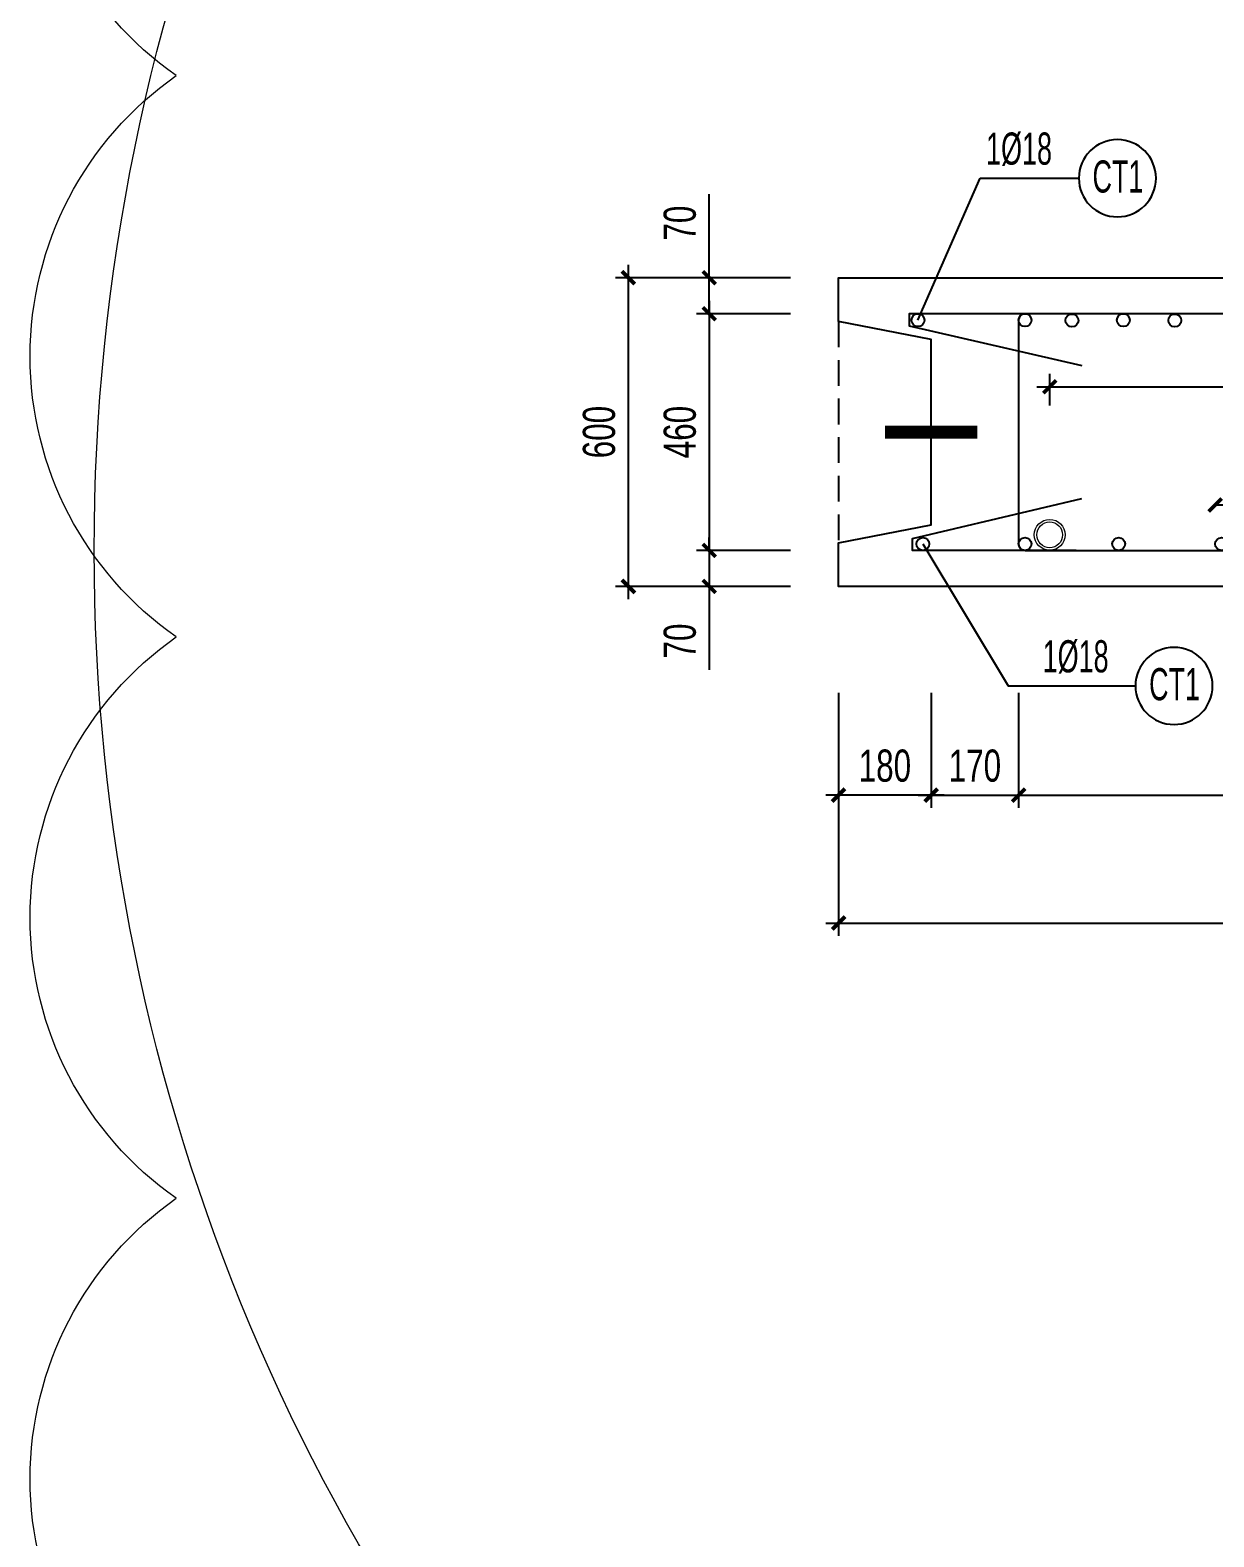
# Model space of a CAD drawing. Header units: millimetres. Extents: x -147841 to 368790, y -162721 to 84261.
# Drawn here: x 249969 to 252270, y -106450 to -103522 of the extents above; entities that cross this region are included whole.
import ezdxf
from ezdxf.enums import TextEntityAlignment as Align

# ---------------------------------------------------------------- set-up
doc = ezdxf.new("R2010")
doc.units = ezdxf.units.MM
doc.header["$LTSCALE"] = 1000
doc.header["$MEASUREMENT"] = 0
doc.header["$PDMODE"] = 1
doc.header["$PDSIZE"] = -10
doc.linetypes.add('DASHED', pattern=[0.75, 0.5, -0.25])
doc.layers.get('0').update_dxf_attribs({"linetype": 'CONTINUOUS', "lineweight": 18})
doc.layers.get('DEFPOINTS').update_dxf_attribs({"color": 5, "linetype": 'CONTINUOUS', "lineweight": 18})
doc.layers.add('0-THAY', color=7, linetype='CONTINUOUS', lineweight=18)
doc.layers.add('ccu11-Dim', color=8, linetype='CONTINUOUS', lineweight=18)
for name, color, linetype in [('ccu11-Khuat', 9, 'DASHED'), ('ccu11-Manh', 8, 'CONTINUOUS'), ('ccu11-Thep', 4, 'CONTINUOUS'), ('ccu11-Thepdai', 6, 'CONTINUOUS'), ('KC-Cotthep', 8, 'CONTINUOUS'), ('KC-Dim', 8, 'CONTINUOUS'), ('KC-Manh', 8, 'CONTINUOUS'), ('KC-Thay', 7, 'CONTINUOUS')]:
    doc.layers.add(name, color=color, linetype=linetype)
doc.styles.add('ARIAL', font='arial.ttf', dxfattribs={"width": 0.7})
doc.styles.add('ccu11-dim', font='vnsimli.shx', dxfattribs={"width": 0.65, "bigfont": 'bigfont.shx'})
doc.dimstyles.new('2.5-25', dxfattribs={"dimscale": 25, "dimtxt": 2.5, "dimasz": 1, "dimexe": 1, "dimexo": 2, "dimgap": 1, "dimtad": 1, "dimdec": 1, "dimrnd": 5, "dimdsep": 46, "dimtxsty": 'ARIAL', "dimblk": 'ARCHTICK', "dimcen": -1, "dimdle": 1, "dimclrd": 256, "dimclre": 256, "dimclrt": 3, "dimadec": 0, "dimazin": 2, "dimtfac": 0.1, "dimtdec": 1, "dimtmove": 0, "dimatfit": 1, "dimldrblk": 'ARCHTICK', "dimfxl": 1, "dimtvp": 0.833333, "dimtfill": 1, "dimtolj": 1, "dimtzin": 12, "dimarcsym": 0})
doc.dimstyles.new('ccu11-100x4', dxfattribs={"dimscale": 100, "dimtxt": 2.5, "dimasz": 1, "dimexe": 1, "dimexo": 2, "dimgap": 1, "dimtad": 1, "dimdec": 0, "dimlfac": 0.25, "dimdsep": 46, "dimtxsty": 'ccu11-dim', "dimblk": 'ARCHTICK', "dimcen": -1, "dimdle": 1, "dimclrd": 256, "dimclre": 256, "dimclrt": 31, "dimadec": 0, "dimazin": 2, "dimtfac": 0.1, "dimtdec": 0, "dimtmove": 0, "dimatfit": 1, "dimldrblk": 'ARCHTICK', "dimfxl": 1, "dimtvp": 0.833333, "dimtolj": 1, "dimtzin": 12, "dimarcsym": 0})

# ---------------------------------------------------------------- blocks, each defined once
blk = doc.blocks.new('_ARCHTICK')
at = {"color": 0, "linetype": 'ByBlock', "const_width": 0.3}
blk.add_lwpolyline([(-0.5, -0.5), (0.5, 0.5)], dxfattribs=at)
blk = doc.blocks.new('*D452')
at = {"layer": 'DEFPOINTS', "color": 0, "linetype": 'ByBlock', "ltscale": 30, "transparency": 16777216}
for p in [(251540.6, -104759.7), (251720.6, -104759.7), (251540.6, -105008.4)]:
    blk.add_point(p, dxfattribs=at)
at = {"layer": 'KC-Dim', "linetype": 'ByBlock', "lineweight": -2, "ltscale": 30, "transparency": 16777216}
for p, q in [((251540.6, -104809.7), (251540.6, -105033.4)), ((251720.6, -104809.7), (251720.6, -105033.4)), ((251745.6, -105008.4), (251515.6, -105008.4))]:
    blk.add_line(p, q, dxfattribs=at)
at = {"layer": 'KC-Dim', "linetype": 'ByBlock', "lineweight": -2, "ltscale": 30, "transparency": 16777216, "xscale": 25, "yscale": 25, "zscale": 25, "rotation": 180}
blk.add_blockref('_ARCHTICK', (251540.6, -105008.4), dxfattribs=at)
at = {"layer": 'KC-Dim', "linetype": 'ByBlock', "lineweight": -2, "ltscale": 30, "transparency": 16777216, "xscale": 25, "yscale": 25, "zscale": 25}
blk.add_blockref('_ARCHTICK', (251720.6, -105008.4), dxfattribs=at)
at = {"layer": 'KC-Dim', "color": 3, "linetype": 'ByBlock', "ltscale": 30, "transparency": 16777216, "insert": (251630.6, -104951.5), "char_height": 62.5, "attachment_point": 5, "style": 'ARIAL', "bg_fill": 3, "box_fill_scale": 1.25, "bg_fill_color": 256, "bg_fill_true_color": 13158600, "bg_fill_transparency": 0}
blk.add_mtext('\\A1;180', dxfattribs=at)
blk = doc.blocks.new('*D453')
at = {"layer": 'DEFPOINTS', "color": 0, "linetype": 'ByBlock', "ltscale": 30, "transparency": 16777216}
for p in [(251720.6, -104759.7), (251890.6, -104759.7), (251890.6, -105008.4)]:
    blk.add_point(p, dxfattribs=at)
at = {"layer": 'KC-Dim', "linetype": 'ByBlock', "lineweight": -2, "ltscale": 30, "transparency": 16777216}
for p, q in [((251720.6, -104809.7), (251720.6, -105033.4)), ((251890.6, -104809.7), (251890.6, -105033.4)), ((251695.6, -105008.4), (251915.6, -105008.4))]:
    blk.add_line(p, q, dxfattribs=at)
at = {"layer": 'KC-Dim', "linetype": 'ByBlock', "lineweight": -2, "ltscale": 30, "transparency": 16777216, "xscale": 25, "yscale": 25, "zscale": 25, "rotation": 180}
blk.add_blockref('_ARCHTICK', (251720.6, -105008.4), dxfattribs=at)
at = {"layer": 'KC-Dim', "linetype": 'ByBlock', "lineweight": -2, "ltscale": 30, "transparency": 16777216, "xscale": 25, "yscale": 25, "zscale": 25}
blk.add_blockref('_ARCHTICK', (251890.6, -105008.4), dxfattribs=at)
at = {"layer": 'KC-Dim', "color": 3, "linetype": 'ByBlock', "ltscale": 30, "transparency": 16777216, "insert": (251805.6, -104951.5), "char_height": 62.5, "attachment_point": 5, "style": 'ARIAL', "bg_fill": 3, "box_fill_scale": 1.25, "bg_fill_color": 256, "bg_fill_true_color": 13158600, "bg_fill_transparency": 0}
blk.add_mtext('\\A1;170', dxfattribs=at)
blk = doc.blocks.new('*D454')
at = {"layer": 'DEFPOINTS', "color": 0, "linetype": 'ByBlock', "ltscale": 30, "transparency": 16777216}
for p in [(251132, -104002.8), (251497, -104002.8), (251497, -104602.8)]:
    blk.add_point(p, dxfattribs=at)
at = {"layer": 'KC-Dim', "linetype": 'ByBlock', "lineweight": -2, "ltscale": 30, "transparency": 16777216}
for p, q in [((251132, -104627.8), (251132, -103977.8)), ((251447, -104002.8), (251107, -104002.8)), ((251447, -104602.8), (251107, -104602.8))]:
    blk.add_line(p, q, dxfattribs=at)
at = {"layer": 'KC-Dim', "linetype": 'ByBlock', "lineweight": -2, "ltscale": 30, "transparency": 16777216, "xscale": 25, "yscale": 25, "zscale": 25}
for p, rotation in [((251132, -104002.8), 90), ((251132, -104602.8), 270)]:
    blk.add_blockref('_ARCHTICK', p, dxfattribs=dict(at, rotation=rotation))
at = {"layer": 'KC-Dim', "color": 3, "linetype": 'ByBlock', "ltscale": 30, "transparency": 16777216, "insert": (251075.1, -104302.8), "char_height": 62.5, "attachment_point": 5, "rotation": 90, "style": 'ARIAL', "bg_fill": 3, "box_fill_scale": 1.25, "bg_fill_color": 256, "bg_fill_true_color": 13158600, "bg_fill_transparency": 0}
blk.add_mtext('\\A1;600', dxfattribs=at)
blk = doc.blocks.new('*D455')
at = {"layer": 'DEFPOINTS', "color": 0, "linetype": 'ByBlock', "ltscale": 30, "transparency": 16777216}
for p in [(251497, -104072.8), (251289.2, -104532.8), (251497, -104532.8)]:
    blk.add_point(p, dxfattribs=at)
at = {"layer": 'KC-Dim', "linetype": 'ByBlock', "lineweight": -2, "ltscale": 30, "transparency": 16777216}
for p, q in [((251289.2, -104047.8), (251289.2, -104557.8)), ((251447, -104072.8), (251264.2, -104072.8)), ((251447, -104532.8), (251264.2, -104532.8))]:
    blk.add_line(p, q, dxfattribs=at)
at = {"layer": 'KC-Dim', "linetype": 'ByBlock', "lineweight": -2, "ltscale": 30, "transparency": 16777216, "xscale": 25, "yscale": 25, "zscale": 25}
for p, rotation in [((251289.2, -104072.8), 90), ((251289.2, -104532.8), 270)]:
    blk.add_blockref('_ARCHTICK', p, dxfattribs=dict(at, rotation=rotation))
at = {"layer": 'KC-Dim', "color": 3, "linetype": 'ByBlock', "ltscale": 30, "transparency": 16777216, "insert": (251232.2, -104302.8), "char_height": 62.5, "attachment_point": 5, "rotation": 90, "style": 'ARIAL', "bg_fill": 3, "box_fill_scale": 1.25, "bg_fill_color": 256, "bg_fill_true_color": 13158600, "bg_fill_transparency": 0}
blk.add_mtext('\\A1;460', dxfattribs=at)
blk = doc.blocks.new('*D456')
at = {"layer": 'DEFPOINTS', "color": 0, "linetype": 'ByBlock', "ltscale": 30, "transparency": 16777216}
for p in [(251289.2, -104002.8), (251497, -104002.8), (251497, -104072.8)]:
    blk.add_point(p, dxfattribs=at)
at = {"layer": 'KC-Dim', "linetype": 'ByBlock', "lineweight": -2, "ltscale": 30, "transparency": 16777216}
for p, q in [((251289.2, -104002.8), (251289.2, -103840.6)), ((251447, -104002.8), (251264.2, -104002.8)), ((251289.2, -104072.8), (251289.2, -104002.8)), ((251447, -104072.8), (251264.2, -104072.8)), ((251289.2, -104072.8), (251289.2, -104097.8))]:
    blk.add_line(p, q, dxfattribs=at)
at = {"layer": 'KC-Dim', "linetype": 'ByBlock', "lineweight": -2, "ltscale": 30, "transparency": 16777216, "xscale": 25, "yscale": 25, "zscale": 25}
for p, rotation in [((251289.2, -104002.8), 270), ((251289.2, -104072.8), 90)]:
    blk.add_blockref('_ARCHTICK', p, dxfattribs=dict(at, rotation=rotation))
at = {"layer": 'KC-Dim', "color": 3, "linetype": 'ByBlock', "ltscale": 30, "transparency": 16777216, "insert": (251232.2, -103896.7), "char_height": 62.5, "attachment_point": 5, "rotation": 90, "style": 'ARIAL', "bg_fill": 3, "box_fill_scale": 1.25, "bg_fill_color": 256, "bg_fill_true_color": 13158600, "bg_fill_transparency": 0}
blk.add_mtext('\\A1;70', dxfattribs=at)
blk = doc.blocks.new('*D457')
at = {"layer": 'DEFPOINTS', "color": 0, "linetype": 'ByBlock', "ltscale": 30, "transparency": 16777216}
for p in [(251497, -104532.8), (251289.2, -104602.8), (251497, -104602.8)]:
    blk.add_point(p, dxfattribs=at)
at = {"layer": 'KC-Dim', "linetype": 'ByBlock', "lineweight": -2, "ltscale": 30, "transparency": 16777216}
for p, q in [((251289.2, -104532.8), (251289.2, -104507.8)), ((251447, -104532.8), (251264.2, -104532.8)), ((251289.2, -104532.8), (251289.2, -104602.8)), ((251447, -104602.8), (251264.2, -104602.8)), ((251289.2, -104602.8), (251289.2, -104765))]:
    blk.add_line(p, q, dxfattribs=at)
at = {"layer": 'KC-Dim', "linetype": 'ByBlock', "lineweight": -2, "ltscale": 30, "transparency": 16777216, "xscale": 25, "yscale": 25, "zscale": 25}
for p, rotation in [((251289.2, -104532.8), 270), ((251289.2, -104602.8), 90)]:
    blk.add_blockref('_ARCHTICK', p, dxfattribs=dict(at, rotation=rotation))
at = {"layer": 'KC-Dim', "color": 3, "linetype": 'ByBlock', "ltscale": 30, "transparency": 16777216, "insert": (251232.2, -104708.9), "char_height": 62.5, "attachment_point": 5, "rotation": 90, "style": 'ARIAL', "bg_fill": 3, "box_fill_scale": 1.25, "bg_fill_color": 256, "bg_fill_true_color": 13158600, "bg_fill_transparency": 0}
blk.add_mtext('\\A1;70', dxfattribs=at)
blk = doc.blocks.new('*D458')
at = {"layer": 'DEFPOINTS', "color": 0, "linetype": 'ByBlock', "ltscale": 30, "transparency": 16777216}
for p in [(251890.6, -104759.7), (257070.6, -104759.7), (257070.6, -105008.4)]:
    blk.add_point(p, dxfattribs=at)
at = {"layer": 'KC-Dim', "linetype": 'ByBlock', "lineweight": -2, "ltscale": 30, "transparency": 16777216}
for p, q in [((251890.6, -104809.7), (251890.6, -105033.4)), ((257070.6, -104809.7), (257070.6, -105033.4)), ((251865.6, -105008.4), (257095.6, -105008.4))]:
    blk.add_line(p, q, dxfattribs=at)
at = {"layer": 'KC-Dim', "linetype": 'ByBlock', "lineweight": -2, "ltscale": 30, "transparency": 16777216, "xscale": 25, "yscale": 25, "zscale": 25, "rotation": 180}
blk.add_blockref('_ARCHTICK', (251890.6, -105008.4), dxfattribs=at)
at = {"layer": 'KC-Dim', "linetype": 'ByBlock', "lineweight": -2, "ltscale": 30, "transparency": 16777216, "xscale": 25, "yscale": 25, "zscale": 25}
blk.add_blockref('_ARCHTICK', (257070.6, -105008.4), dxfattribs=at)
at = {"layer": 'KC-Dim', "color": 3, "linetype": 'ByBlock', "ltscale": 30, "transparency": 16777216, "insert": (254480.6, -104951.5), "char_height": 62.5, "attachment_point": 5, "style": 'ARIAL', "bg_fill": 3, "box_fill_scale": 1.25, "bg_fill_color": 256, "bg_fill_true_color": 13158600, "bg_fill_transparency": 0}
blk.add_mtext('\\A1;5180', dxfattribs=at)
blk = doc.blocks.new('*D459')
at = {"layer": 'DEFPOINTS', "color": 0, "linetype": 'ByBlock', "ltscale": 30, "transparency": 16777216}
for p in [(251540.6, -104759.7), (257140.6, -104759.7), (257140.6, -105257)]:
    blk.add_point(p, dxfattribs=at)
at = {"layer": 'KC-Dim', "linetype": 'ByBlock', "lineweight": -2, "ltscale": 30, "transparency": 16777216}
for p, q in [((251540.6, -104809.7), (251540.6, -105282)), ((257140.6, -104809.7), (257140.6, -105282)), ((251515.6, -105257), (257165.6, -105257))]:
    blk.add_line(p, q, dxfattribs=at)
at = {"layer": 'KC-Dim', "linetype": 'ByBlock', "lineweight": -2, "ltscale": 30, "transparency": 16777216, "xscale": 25, "yscale": 25, "zscale": 25, "rotation": 180}
blk.add_blockref('_ARCHTICK', (251540.6, -105257), dxfattribs=at)
at = {"layer": 'KC-Dim', "linetype": 'ByBlock', "lineweight": -2, "ltscale": 30, "transparency": 16777216, "xscale": 25, "yscale": 25, "zscale": 25}
blk.add_blockref('_ARCHTICK', (257140.6, -105257), dxfattribs=at)
at = {"layer": 'KC-Dim', "color": 3, "linetype": 'ByBlock', "ltscale": 30, "transparency": 16777216, "insert": (254340.6, -105200.1), "char_height": 62.5, "attachment_point": 5, "style": 'ARIAL', "bg_fill": 3, "box_fill_scale": 1.25, "bg_fill_color": 256, "bg_fill_true_color": 13158600, "bg_fill_transparency": 0}
blk.add_mtext('\\A1;5600', dxfattribs=at)
blk = doc.blocks.new('att_thep_2')
blk.add_circle((-300, 0), 300)
at = {"color": 3, "style": 'ARIAL', "width": 0.6}
blk.add_attdef('DK', text='', height=250, dxfattribs=at).set_placement((467, 105), align=Align.CENTER)
at = {"color": 31, "style": 'ARIAL', "width": 0.6}
blk.add_attdef('SH', text='', height=250, dxfattribs=at).set_placement((-281, -111), align=Align.CENTER)
at = {"color": 2, "style": 'ARIAL', "width": 0.6}
blk.add_attdef('KC', text='', height=250, dxfattribs=at).set_placement((472, -355), align=Align.CENTER)
blk = doc.blocks.new('*D1504')
at = {"layer": 'DEFPOINTS', "color": 0, "linetype": 'ByBlock', "ltscale": 30, "transparency": 16777216}
for p in [(222151.3, -97642), (222151.3, -97743.7), (220951.3, -97830)]:
    blk.add_point(p, dxfattribs=at)
at = {"layer": 'KC-Dim', "linetype": 'ByBlock', "lineweight": -2, "ltscale": 30, "transparency": 16777216}
for p, q in [((222151.3, -97692), (222151.3, -97768.7)), ((220951.3, -97780), (220951.3, -97718.7)), ((220926.3, -97743.7), (222176.3, -97743.7))]:
    blk.add_line(p, q, dxfattribs=at)
at = {"layer": 'KC-Dim', "linetype": 'ByBlock', "lineweight": -2, "ltscale": 30, "transparency": 16777216, "xscale": 25, "yscale": 25, "zscale": 25, "rotation": 180}
blk.add_blockref('_ARCHTICK', (220951.3, -97743.7), dxfattribs=at)
at = {"layer": 'KC-Dim', "linetype": 'ByBlock', "lineweight": -2, "ltscale": 30, "transparency": 16777216, "xscale": 25, "yscale": 25, "zscale": 25}
blk.add_blockref('_ARCHTICK', (222151.3, -97743.7), dxfattribs=at)
at = {"layer": 'KC-Dim', "color": 3, "linetype": 'ByBlock', "ltscale": 30, "transparency": 16777216, "insert": (221551.3, -97686.8), "char_height": 62.5, "attachment_point": 5, "style": 'ARIAL', "bg_fill": 3, "box_fill_scale": 1.25, "bg_fill_color": 256, "bg_fill_true_color": 13158600, "bg_fill_transparency": 0}
blk.add_mtext('\\A1;1200', dxfattribs=at)
blk = doc.blocks.new('*D1505')
at = {"layer": 'DEFPOINTS', "color": 0, "linetype": 'ByBlock', "ltscale": 30, "transparency": 16777216}
for p in [(222151.3, -97642), (223346.3, -97743.7), (223346.3, -97833.7)]:
    blk.add_point(p, dxfattribs=at)
at = {"layer": 'KC-Dim', "linetype": 'ByBlock', "lineweight": -2, "ltscale": 30, "transparency": 16777216}
for p, q in [((222151.3, -97692), (222151.3, -97768.7)), ((223346.3, -97783.7), (223346.3, -97718.7)), ((222126.3, -97743.7), (223371.3, -97743.7))]:
    blk.add_line(p, q, dxfattribs=at)
at = {"layer": 'KC-Dim', "linetype": 'ByBlock', "lineweight": -2, "ltscale": 30, "transparency": 16777216, "xscale": 25, "yscale": 25, "zscale": 25, "rotation": 180}
blk.add_blockref('_ARCHTICK', (222151.3, -97743.7), dxfattribs=at)
at = {"layer": 'KC-Dim', "linetype": 'ByBlock', "lineweight": -2, "ltscale": 30, "transparency": 16777216, "xscale": 25, "yscale": 25, "zscale": 25}
blk.add_blockref('_ARCHTICK', (223346.3, -97743.7), dxfattribs=at)
at = {"layer": 'KC-Dim', "color": 3, "linetype": 'ByBlock', "ltscale": 30, "transparency": 16777216, "insert": (222748.8, -97686.8), "char_height": 62.5, "attachment_point": 5, "style": 'ARIAL', "bg_fill": 3, "box_fill_scale": 1.25, "bg_fill_color": 256, "bg_fill_true_color": 13158600, "bg_fill_transparency": 0}
blk.add_mtext('\\A1;1195', dxfattribs=at)
blk = doc.blocks.new('*D1506')
at = {"layer": 'DEFPOINTS', "color": 0, "linetype": 'ByBlock', "ltscale": 30, "transparency": 16777216}
for p in [(224541.3, -97642), (224541.3, -97743.7), (223346.3, -97833.7)]:
    blk.add_point(p, dxfattribs=at)
at = {"layer": 'KC-Dim', "linetype": 'ByBlock', "lineweight": -2, "ltscale": 30, "transparency": 16777216}
for p, q in [((224541.3, -97692), (224541.3, -97768.7)), ((223346.3, -97783.7), (223346.3, -97718.7)), ((223321.3, -97743.7), (224566.3, -97743.7))]:
    blk.add_line(p, q, dxfattribs=at)
at = {"layer": 'KC-Dim', "linetype": 'ByBlock', "lineweight": -2, "ltscale": 30, "transparency": 16777216, "xscale": 25, "yscale": 25, "zscale": 25, "rotation": 180}
blk.add_blockref('_ARCHTICK', (223346.3, -97743.7), dxfattribs=at)
at = {"layer": 'KC-Dim', "linetype": 'ByBlock', "lineweight": -2, "ltscale": 30, "transparency": 16777216, "xscale": 25, "yscale": 25, "zscale": 25}
blk.add_blockref('_ARCHTICK', (224541.3, -97743.7), dxfattribs=at)
at = {"layer": 'KC-Dim', "color": 3, "linetype": 'ByBlock', "ltscale": 30, "transparency": 16777216, "insert": (223943.8, -97686.8), "char_height": 62.5, "attachment_point": 5, "style": 'ARIAL', "bg_fill": 3, "box_fill_scale": 1.25, "bg_fill_color": 256, "bg_fill_true_color": 13158600, "bg_fill_transparency": 0}
blk.add_mtext('\\A1;1195', dxfattribs=at)
blk = doc.blocks.new('*D1507')
at = {"layer": 'DEFPOINTS', "color": 0, "linetype": 'ByBlock', "ltscale": 30, "transparency": 16777216}
for p in [(224541.3, -97642), (225941.3, -97743.7), (225941.3, -97833.7)]:
    blk.add_point(p, dxfattribs=at)
at = {"layer": 'KC-Dim', "linetype": 'ByBlock', "lineweight": -2, "ltscale": 30, "transparency": 16777216}
for p, q in [((224541.3, -97692), (224541.3, -97768.7)), ((225941.3, -97783.7), (225941.3, -97718.7)), ((224516.3, -97743.7), (225966.3, -97743.7))]:
    blk.add_line(p, q, dxfattribs=at)
at = {"layer": 'KC-Dim', "linetype": 'ByBlock', "lineweight": -2, "ltscale": 30, "transparency": 16777216, "xscale": 25, "yscale": 25, "zscale": 25, "rotation": 180}
blk.add_blockref('_ARCHTICK', (224541.3, -97743.7), dxfattribs=at)
at = {"layer": 'KC-Dim', "linetype": 'ByBlock', "lineweight": -2, "ltscale": 30, "transparency": 16777216, "xscale": 25, "yscale": 25, "zscale": 25}
blk.add_blockref('_ARCHTICK', (225941.3, -97743.7), dxfattribs=at)
at = {"layer": 'KC-Dim', "color": 3, "linetype": 'ByBlock', "ltscale": 30, "transparency": 16777216, "insert": (225241.3, -97686.8), "char_height": 62.5, "attachment_point": 5, "style": 'ARIAL', "bg_fill": 3, "box_fill_scale": 1.25, "bg_fill_color": 256, "bg_fill_true_color": 13158600, "bg_fill_transparency": 0}
blk.add_mtext('\\A1;1400', dxfattribs=at)
blk = doc.blocks.new('A$C260038B3')
at = {"layer": '0-THAY', "linetype": 'Continuous'}
for radius in [120, 100]:
    blk.add_circle((0, 0), radius, dxfattribs=at)
blk = doc.blocks.new('*U444')
at = {"layer": 'ccu11-Thep'}
blk.add_circle((0, 0), 12.5, dxfattribs=at)
blk = doc.blocks.new('*U445')
at = {"layer": 'KC-Dim', "color": 0, "linetype": 'ByBlock', "lineweight": -2, "transparency": 16777216}
for p in [(0, 0), (200, 0), (400, 0), (600, 0), (800, 0), (1000, 0), (1200, 0), (1400, 0), (1600, 0), (1800, 0), (2000, 0), (2200, 0), (2400, 0), (2600, 0), (2800, 0), (3000, 0), (3200, 0), (3400, 0), (3600, 0), (3800, 0), (4000, 0), (4200, 0), (4400, 0), (4600, 0), (4800, 0)]:
    blk.add_blockref('*U444', p, dxfattribs=at)
blk = doc.blocks.new('saw6-56')
at = {"layer": 'ccu11-Dim', "ltscale": 3000, "xscale": 0.25, "yscale": 0.25, "zscale": 0.25}
for p in [(220951.28, -98031.45), (223346.28, -98027.45), (225941.28, -98031.74)]:
    blk.add_blockref('A$C260038B3', p, dxfattribs=at)
at = {"layer": 'KC-Dim', "linetype": 'ByBlock', "ltscale": 30}
dim = blk.add_linear_dim(base=(222151.28, -97743.7), p1=(220951.28, -97829.95), p2=(222151.28, -97642.01), dimstyle='2.5-25', dxfattribs=at)
dim.commit()
dim.dimension.update_dxf_attribs({"geometry": '*D1504', "text_midpoint": (221551.28, -97686.79)})
dim = blk.add_linear_dim(base=(223346.28, -97743.7), p1=(222151.28, -97642.01), p2=(223346.28, -97833.73), dimstyle='2.5-25', dxfattribs=at)
dim.commit()
dim.dimension.update_dxf_attribs({"geometry": '*D1505', "text_midpoint": (222748.78, -97686.79)})
at = {"layer": 'ccu11-Dim', "ltscale": 3000, "xscale": 0.25, "yscale": 0.25, "zscale": 0.25}
blk.add_blockref('A$C260038B3', (222151.28, -97631.73), dxfattribs=at)
at = {"layer": 'KC-Dim', "linetype": 'ByBlock', "ltscale": 30}
dim = blk.add_linear_dim(base=(224541.28, -97743.7), p1=(223346.28, -97833.73), p2=(224541.28, -97642.01), dimstyle='2.5-25', dxfattribs=at)
dim.commit()
dim.dimension.update_dxf_attribs({"geometry": '*D1506', "text_midpoint": (223943.78, -97686.79)})
dim = blk.add_linear_dim(base=(225941.28, -97743.7), p1=(224541.28, -97642.01), p2=(225941.28, -97833.72), dimstyle='2.5-25', dxfattribs=at)
dim.commit()
dim.dimension.update_dxf_attribs({"geometry": '*D1507', "text_midpoint": (225241.28, -97686.79)})
at = {"layer": 'ccu11-Dim', "ltscale": 3000, "xscale": 0.25, "yscale": 0.25, "zscale": 0.25}
blk.add_blockref('A$C260038B3', (224541.28, -97631.73), dxfattribs=at)

msp = doc.modelspace()

# ---------------------------------------------------------------- linework, layer by layer
at = {"layer": 'ccu11-Khuat', "ltscale": 0.1}
msp.add_line((251540.59, -104087.81), (251540.59, -104517.81), dxfattribs=at)
at = {"layer": 'ccu11-Thep', "const_width": 25}
msp.add_lwpolyline([(251810.59, -104302.81), (251630.59, -104302.81)], dxfattribs=at)
at = {"layer": 'ccu11-Thep'}
for centre in [(251694.87, -104085.31), (251903.09, -104085.31), (251704.42, -104520.31), (251903.09, -104520.31)]:
    msp.add_circle(centre, 12.5, dxfattribs=at)
at = {"layer": 'ccu11-Thepdai', "flags": 128}
msp.add_lwpolyline([(251921.64, -104072.81), (251677.73, -104072.81), (251677.73, -104096.46), (252013.36, -104173.67)], dxfattribs=at)
at = {"layer": 'ccu11-Thepdai'}
msp.add_lwpolyline([(251903.09, -104532.81), (254685.09, -104532.81, 0.4142136), (254697.59, -104520.31), (254697.59, -104085.31, 0.4142136), (254685.09, -104072.81), (251903.09, -104072.81, 0.4142136), (251890.59, -104085.31), (251890.59, -104520.31, 0.4142136)], format="xyb", close=True, dxfattribs=at)
at = {"layer": 'KC-Thay', "flags": 128}
msp.add_lwpolyline([(254340.59, -104602.81), (251540.59, -104602.81), (251540.59, -104517.81), (251720.59, -104482.81), (251720.59, -104122.81), (251540.59, -104087.81), (251540.59, -104002.81), (254040.59, -104002.81), (254040.59, -101802.81), (254125.59, -101802.81), (254160.59, -101982.81), (254520.59, -101982.81), (254555.59, -101802.81), (254640.59, -101802.81), (254640.59, -104002.81), (257140.59, -104002.81), (257140.59, -104087.81), (257320.59, -104122.81), (257320.59, -104482.81), (257140.59, -104517.81), (257140.59, -104602.81), (254040.59, -104602.81)], dxfattribs=at)

# ---------------------------------------------------------------- block references
at = {"layer": 'KC-Cotthep'}
ref = msp.add_blockref('att_thep_2', (252007.66, -103809.44), dxfattribs=dict(at, xscale=-0.25, yscale=0.25, zscale=0.25))
ref.add_attrib('DK', '1%%C18', dxfattribs={"layer": '0', "color": 15, "height": 62.5, "style": 'ARIAL', "width": 0.6}).set_placement((251891.4, -103783.08), align=Align.CENTER)
ref.add_attrib('SH', 'CT1', dxfattribs={"layer": '0', "color": 31, "height": 62.5, "style": 'ARIAL', "width": 0.6}).set_placement((252083.69, -103837.31), align=Align.CENTER)

# ---------------------------------------------------------------- dimensions: what is measured, and where the dimension line sits
at = {"layer": 'KC-Dim', "linetype": 'ByBlock', "ltscale": 30}
dim = msp.add_linear_dim(base=(251132, -104002.81), p1=(251497, -104602.81), p2=(251497, -104002.81), angle=90, dimstyle='2.5-25', dxfattribs=at)
dim.commit()
dim.dimension.update_dxf_attribs({"geometry": '*D454', "text_midpoint": (251075.09, -104302.81)})
dim = msp.add_linear_dim(base=(251540.59, -105008.43), p1=(251720.59, -104759.71), p2=(251540.59, -104759.71), angle=180, dimstyle='2.5-25', dxfattribs=at)
dim.commit()
dim.dimension.update_dxf_attribs({"geometry": '*D452', "text_midpoint": (251630.59, -105008.43), "dimtype": 160})

# ---------------------------------------------------------------- leaders
at = {"layer": 'ccu11-Manh', "ltscale": 10}
msp.add_leader([(251694.87, -104085.31), (251815.86, -103809.44), (252007.7, -103809.44)], dimstyle='ccu11-100x4', override={"dimgap": 1, "dimtad": 0, "dimldrblk": 'None'}, dxfattribs=at)

# ---------------------------------------------------------------- next in the draw order: dimensions: what is measured, and where the dimension line sits
at = {"layer": 'KC-Dim', "linetype": 'ByBlock', "ltscale": 30}
dim = msp.add_linear_dim(base=(251289.16, -104532.81), p1=(251497, -104072.81), p2=(251497, -104532.81), angle=90, dimstyle='2.5-25', dxfattribs=at)
dim.commit()
dim.dimension.update_dxf_attribs({"geometry": '*D455', "text_midpoint": (251232.24, -104302.81)})
dim = msp.add_linear_dim(base=(251890.59, -105008.43), p1=(251720.59, -104759.71), p2=(251890.59, -104759.71), dimstyle='2.5-25', dxfattribs=at)
dim.commit()
dim.dimension.update_dxf_attribs({"geometry": '*D453', "text_midpoint": (251805.59, -105008.43), "dimtype": 160})

# ---------------------------------------------------------------- next in the draw order: dimensions: what is measured, and where the dimension line sits
for base, p1, p2, picture, middle in [((251289.16, -104002.81), (251497, -104072.81), (251497, -104002.81), '*D456', (251232.24, -103896.73)), ((251289.16, -104602.81), (251497, -104532.81), (251497, -104602.81), '*D457', (251232.24, -104708.89))]:
    dim = msp.add_linear_dim(base=base, p1=p1, p2=p2, angle=90, dimstyle='2.5-25', dxfattribs=at)
    dim.commit()
    dim.dimension.update_dxf_attribs({"geometry": picture, "text_midpoint": middle})
dim = msp.add_linear_dim(base=(257070.59, -105008.43), p1=(251890.59, -104759.71), p2=(257070.59, -104759.71), dimstyle='2.5-25', dxfattribs=at)
dim.commit()
dim.dimension.update_dxf_attribs({"geometry": '*D458', "text_midpoint": (254480.59, -104951.52)})

# ---------------------------------------------------------------- next in the draw order: dimensions: what is measured, and where the dimension line sits
dim = msp.add_linear_dim(base=(257140.59, -105256.98), p1=(251540.59, -104759.71), p2=(257140.59, -104759.71), dimstyle='2.5-25', dxfattribs=at)
dim.commit()
dim.dimension.update_dxf_attribs({"geometry": '*D459', "text_midpoint": (254340.59, -105200.07)})

# ---------------------------------------------------------------- next in the draw order: block references
at = {"layer": 'KC-Cotthep'}
ref = msp.add_blockref('att_thep_2', (252117.7, -104796.18), dxfattribs=dict(at, xscale=-0.25, yscale=0.25, zscale=0.25))
ref.add_attrib('DK', '1%%C18', dxfattribs={"layer": '0', "color": 15, "height": 62.5, "style": 'ARIAL', "width": 0.6}).set_placement((252001.43, -104769.83), align=Align.CENTER)
ref.add_attrib('SH', 'CT1', dxfattribs={"layer": '0', "color": 31, "height": 62.5, "style": 'ARIAL', "width": 0.6}).set_placement((252193.72, -104824.05), align=Align.CENTER)

# ---------------------------------------------------------------- next in the draw order: leaders
at = {"layer": 'ccu11-Manh', "ltscale": 3000}
msp.add_leader([(252272.59, -104444.51), (252551.48, -104444.51), (252551.48, -104796.18)], dimstyle='ccu11-100x4', override={"dimasz": 0.25, "dimtad": 0}, dxfattribs=at)
at = {"layer": 'ccu11-Manh', "ltscale": 10}
msp.add_leader([(251704.42, -104520.31), (251870.05, -104796.18), (252117.66, -104796.18)], dimstyle='ccu11-100x4', override={"dimgap": 1, "dimtad": 0, "dimldrblk": 'None'}, dxfattribs=at)

# ---------------------------------------------------------------- next in the draw order: block references
at = {"layer": 'KC-Manh'}
msp.add_blockref('saw6-56', (30999.77, -6471.07), dxfattribs=at)

# ---------------------------------------------------------------- next in the draw order: linework, layer by layer
at = {"layer": 'ccu11-Thep'}
for centre in [(251994.17, -104085.83), (252094.17, -104085.31), (252194.17, -104085.83)]:
    msp.add_circle(centre, 12.5, dxfattribs=at)
at = {"layer": 'ccu11-Thepdai', "flags": 128}
msp.add_lwpolyline([(252002.13, -104532.81), (251684.47, -104532.81), (251684.47, -104509.6), (252013.36, -104431.96)], dxfattribs=at)
at = {"layer": 'DEFPOINTS', "color": 1, "flags": 128}
msp.add_lwpolyline([(259627.47, -116054.78, -0.5205671), (258536.51, -116054.78, -0.5205671), (257445.54, -116054.78, -0.5205671), (256354.58, -116054.78, -0.5205671), (255263.62, -116054.78, -0.5205671), (254172.65, -116054.78, -0.5205671), (253081.69, -116054.78, -0.5205671), (251990.73, -116054.78, -0.5205671), (250899.77, -116054.78, -0.5205671), (250252.92, -115610.66, -0.5205671), (250252.92, -114519.7, -0.5205671), (250252.92, -113428.74, -0.5205671), (250252.92, -112337.77, -0.5205671), (250252.92, -111246.81, -0.5205671), (250252.92, -110155.85, -0.5205671), (250252.92, -109064.88, -0.5205671), (250252.92, -107973.92, -0.5205671), (250252.92, -106882.96, -0.5205671), (250252.92, -105792, -0.5205671), (250252.92, -104701.03, -0.5205671), (250252.92, -103610.07, -0.5205671), (250252.92, -102519.11, -0.5205671)], format="xyb", dxfattribs=at)
at = {"layer": 'DEFPOINTS', "ltscale": 3000}
msp.add_circle((253972.59, -104532.81), 3879.12, dxfattribs=at)

# ---------------------------------------------------------------- next in the draw order: block references
at = {"layer": 'KC-Dim'}
msp.add_blockref('*U445', (252085.09, -104520.31), dxfattribs=at)

doc.saveas('drawing.dxf')
